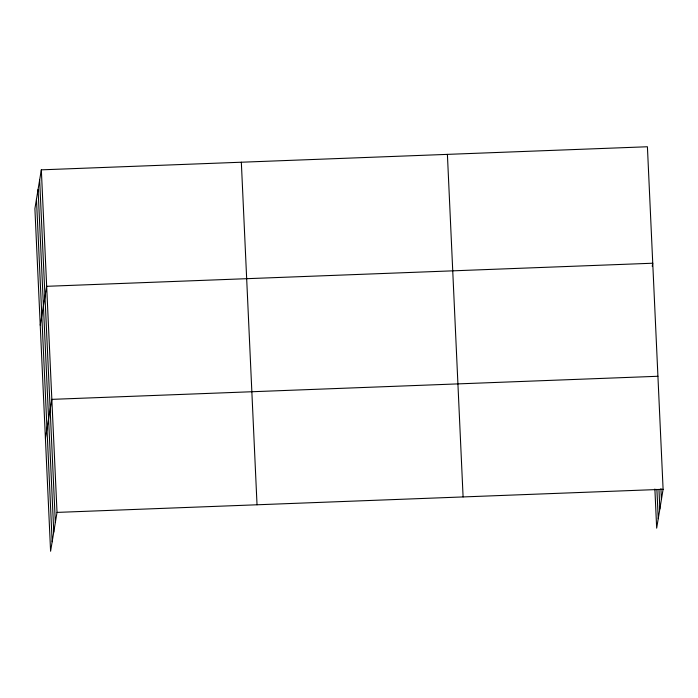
<?xml version="1.0" encoding="UTF-8"?>
<svg xmlns="http://www.w3.org/2000/svg" width="698" height="698" viewBox="0 0 698 698"><rect width="100%" height="100%" fill="white"/><g stroke="black" fill="none" stroke-linecap="round" stroke-linejoin="round"><path stroke-width="1.05" d="M41.33 169.841L34.9 208.685L50.588 551.245L57.018 512.402L41.33 169.841L647.412 146.755L663.1 489.315L656.67 528.159L654.881 489.028M40.231 325.155L46.661 286.311L652.743 263.225L652.237 266.278M45.414 438.196L51.844 399.361L657.926 376.274M57.018 512.402L663.1 489.315M660.919 488.609L661.416 499.48M658.956 489.377L659.854 508.947M656.897 489.342L658.24 518.693M447.401 154.371L463.097 496.941M241.334 162.224L257.03 504.785M39.646 179.997L55.343 522.566M38.085 189.463L53.772 532.033M36.471 199.218L52.158 541.779"/></g></svg>
